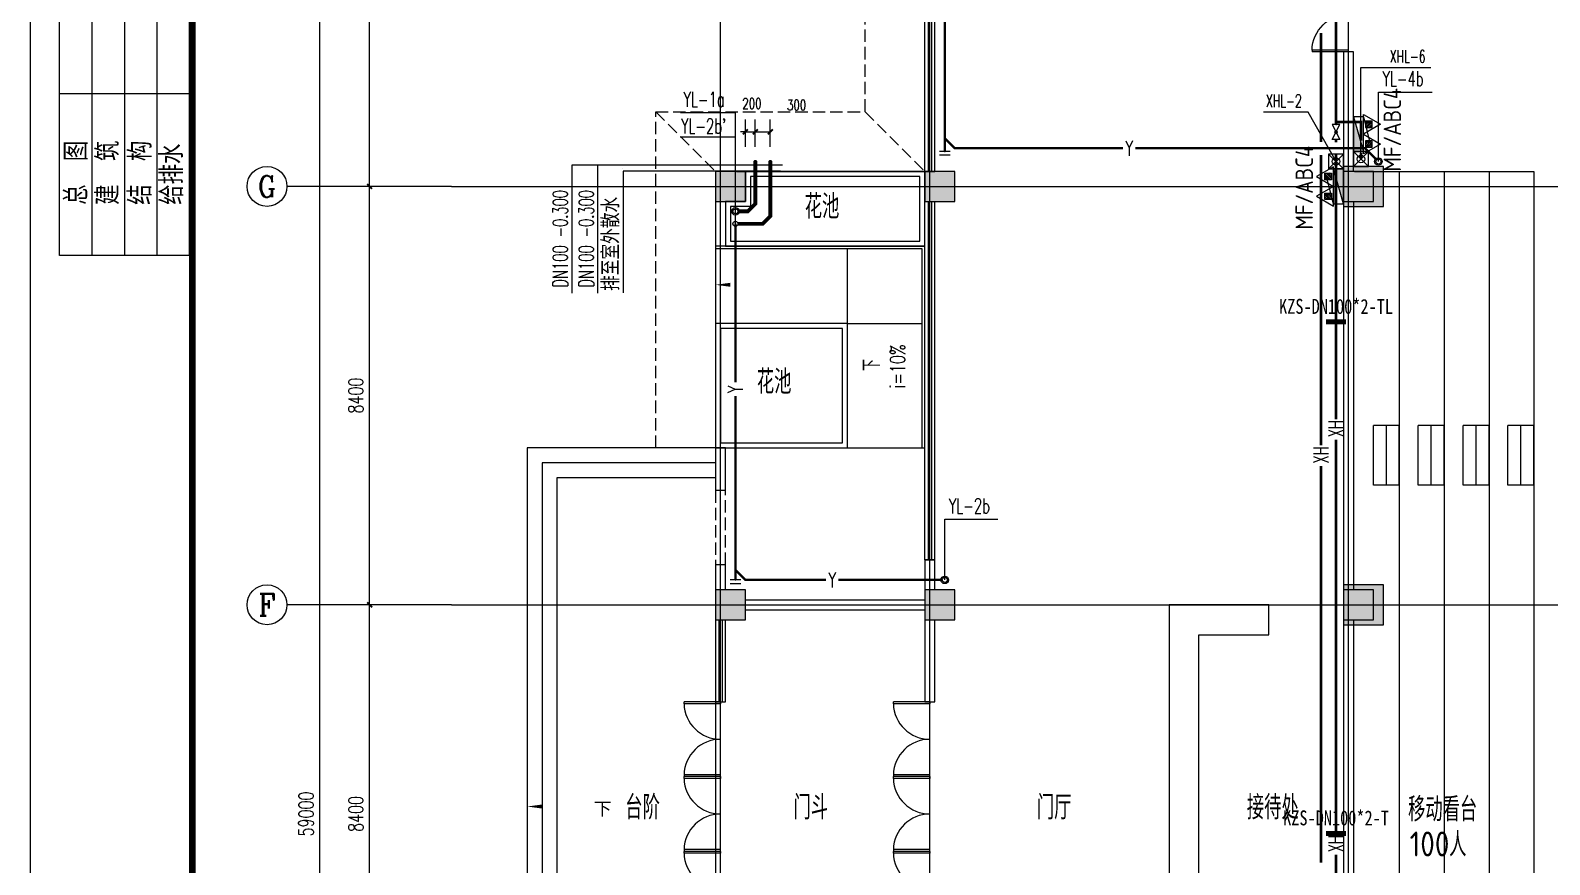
# Model space of a CAD drawing. Extents: x 817814 to 953178, y -139555 to 106956.
# Drawn here: x 843848 to 874329, y 67492 to 84243 of the extents above; entities that cross this region are included whole.
import ezdxf
from ezdxf.enums import TextEntityAlignment as Align

# ---------------------------------------------------------------- set-up
doc = ezdxf.new("R2010")
doc.units = 0
doc.header["$LTSCALE"] = 1000
doc.header["$MEASUREMENT"] = 0
doc.linetypes.add('__DASH', pattern=[0.35, 0.25, -0.1])
doc.linetypes.add('DASH', pattern=[0.35, 0.25, -0.1])
for name, color, linetype, lineweight in [('15101', 5, 'Continuous', 18), ('E3-家具', 8, 'Continuous', 5), ('P-RAIN-PIPE', 4, 'Continuous', 50)]:
    doc.layers.add(name, color=color, linetype=linetype, lineweight=lineweight)
for name, color, linetype in [('A-ANNO-IDEN', 3, 'Continuous'), ('A-ANNO-TXT', 7, 'Continuous'), ('A-DOOR-HOLE', 161, 'Continuous'), ('A-Roof-Drng', 8, 'Continuous'), ('A-WALL-CURT', 111, 'Continuous'), ('A2-看线', 8, 'Continuous'), ('AXIS', 3, 'Continuous'), ('AXIS_TEXT', 7, 'Continuous'), ('BTTK', 7, 'Continuous'), ('COLUMN', 2, 'Continuous'), ('DIM_SYMB', 3, 'Continuous'), ('DOOR_FIRE', 4, 'Continuous'), ('DOTE', 8, 'Continuous'), ('E2-楼梯、坡道', 5, 'Continuous'), ('HJ(环境-单体)', 135, 'Continuous'), ('P-ANNO-DIMS', 4, 'Continuous'), ('P-ANNO-IDEN', 3, 'Continuous'), ('P-FIRE-EQPM', 1, 'Continuous'), ('P-FIRE-IDEN', 1, 'Continuous'), ('P-PROT-FIRH', 1, 'Continuous'), ('P-PROT-IDEN', 7, 'Continuous'), ('P-PROT-PIPE', 1, 'Continuous'), ('P-PROT-VALV', 7, 'Continuous'), ('P-PROT-VPIP', 1, 'Continuous'), ('P-RAIN-IDEN', 171, 'Continuous'), ('P-RAIN-VALV', 193, 'Continuous'), ('P-RAIN-VPIP', 7, 'Continuous'), ('PUB_DIM', 3, 'Continuous'), ('PUB_HATCH', 8, 'Continuous'), ('PUB_TEXT', 7, 'Continuous'), ('PUB_TITLE', 4, 'Continuous'), ('WALL', 2, 'Continuous'), ('WINDOW', 4, 'Continuous'), ('抗震支吊架', 2, 'Continuous'), ('散水', 151, '__DASH')]:
    doc.layers.add(name, color=color, linetype=linetype)
doc.layers.add('定位矩形', color=6, linetype='Continuous', plot=False)
doc.layers.add('建筑底图', color=6, linetype='Continuous', plot=False)
doc.styles.add('_TCH_AXIS', font='COMPLEX', dxfattribs={"bigfont": 'GBCBIG'})
doc.styles.add('_TCH_DIM', font='SIMPLEX', dxfattribs={"bigfont": 'GBCBIG'})
doc.styles.add('_TCH_DIM_T3', font='SIMPLEX', dxfattribs={"width": 0.705882, "bigfont": 'GBCBIG'})
doc.styles.add('_TWT_PIPEDN', font='simplex.shx', dxfattribs={"width": 0.8, "height": 3.5, "bigfont": 'gbcbig.shx'})
doc.styles.add('_TWT_PIPETEXT', font='SIMPLEX', dxfattribs={"width": 0.8, "height": 2.5, "bigfont": 'HZTXT'})
doc.styles.add('_TWT_SERIAL', font='COMPLEX', dxfattribs={"width": 0.8, "height": 3, "bigfont": 'HZTXT'})
doc.styles.add('COMPLEX', font='COMPLEX')
doc.styles.add('HZ(TK)', font='geniso.shx', dxfattribs={"width": 0.9, "bigfont": 'hztxt.shx'})
doc.styles.add('kzcad', font='', dxfattribs={"width": 0.8})
doc.styles.get("Standard").update_dxf_attribs({"font": 'GBENOR', "bigfont": 'GBCBIG'})
doc.styles.add('黑体', font='')
doc.styles.get('kzcad').set_extended_font_data('SimSun')
doc.styles.get('黑体').set_extended_font_data('SimHei')
doc.dimstyles.new('_TCH_ARCH&&100', dxfattribs={"dimtxt": 297.5, "dimasz": 100, "dimexe": 250, "dimexo": 300, "dimgap": 126.25, "dimtad": 1, "dimdec": 0, "dimzin": 0, "dimdsep": 46, "dimtxsty": '_TCH_DIM_T3', "dimblk": 'ARCHTICK', "dimcen": 0.09, "dimclrt": 7, "dimazin": 2, "dimtfac": 1, "dimtdec": 0, "dimtix": 1, "dimtmove": 2, "dimatfit": 3, "dimfxl": 100, "dimtolj": 1, "dimtzin": 0, "dimarcsym": 0})
doc.dimstyles.new('_TWT_ARCH&&100', dxfattribs={"dimtxt": 212.5, "dimasz": 100, "dimexe": 250, "dimexo": 300, "dimgap": 118.75, "dimtad": 1, "dimdec": 0, "dimzin": 0, "dimdsep": 46, "dimtxsty": '_TCH_DIM_T3', "dimblk": 'ARCHTICK', "dimcen": 0.09, "dimclrt": 7, "dimazin": 2, "dimtfac": 1, "dimtdec": 0, "dimtix": 1, "dimtmove": 2, "dimatfit": 3, "dimfxl": 1, "dimtolj": 1, "dimtzin": 0, "dimarcsym": 0})

# ---------------------------------------------------------------- blocks, each defined once
blk = doc.blocks.new('vhtemplate_2019年新竖式图框_A1')
at = {"layer": 'PUB_TITLE'}
for p, q in [((4.5, 384.5), (4.5, 584.5)), ((9.5, 584.5), (9.5, 384.5)), ((14.5, 584.5), (14.5, 384.5)), ((19.5, 584.5), (19.5, 384.5)), ((24.5, 584.5), (24.5, 384.5)), ((24.5, 409.5), (4.5, 409.5)), ((24.5, 384.5), (4.5, 384.5))]:
    blk.add_line(p, q, dxfattribs=at)
at = {"layer": 'PUB_TITLE', "color": 7}
blk.add_lwpolyline([(0, 594), (841, 594), (841, 0), (0, 0)], close=True, dxfattribs=at)
at = {"layer": 'PUB_TITLE', "const_width": 1}
blk.add_lwpolyline([(25, 10), (831, 10), (831, 584), (25, 584)], close=True, dxfattribs=at)
at = {"layer": 'BTTK', "color": 4, "style": 'HZ(TK)', "width": 0.9}
for tag, p in [('合作单位_001', (795.83, 509.44)), ('建设单位_001', (795.85, 207.44)), ('工程名称_001', (795.62, 174.44)), ('子项名称_001', (805.71, 157.94)), ('图纸名称_001', (795.45, 138.94))]:
    blk.add_attdef(tag, p, '', height=3.5, dxfattribs=at)
for tag, p in [('注册证书号', (808.5, 279)), ('注册印章号', (808.5, 271)), ('设计号', (806, 193)), ('图别', (789.75, 34)), ('图号', (822.25, 34)), ('版本号', (789.75, 26)), ('日期', (822.25, 26))]:
    blk.add_attdef(tag, text='', height=3.5, dxfattribs=at).set_placement(p, align=Align.MIDDLE)
at = {"layer": 'PUB_TITLE', "style": 'HZ(TK)', "width": 0.9}
for s, p in [('总  图', (8.82, 392.34)), ('建  筑', (13.7, 392.34)), ('结  构', (18.7, 392.34)), ('给排水', (23.57, 392.34))]:
    blk.add_text(s, height=3.5, rotation=90, dxfattribs=at).set_placement(p)
blk = doc.blocks.new('zhuzi')
at = {"layer": '15101'}
h = blk.add_hatch(color=256, dxfattribs=at)
h.dxf.hatch_style = 1
h.paths.add_polyline_path([(50957, 5262), (51657, 5262), (51657, 5962), (50957, 5962)])
h.paths.add_polyline_path([(42757, 5162), (43557, 5162), (43557, 5962), (42757, 5962)])
h.paths.add_polyline_path([(34407, 5262), (35107, 5262), (35107, 5962), (34407, 5962)])
h.paths.add_polyline_path([(26007, 5262), (26707, 5262), (26707, 5962), (26007, 5962)])
h.paths.add_polyline_path([(17857, 5162), (18657, 5162), (18657, 5962), (17857, 5962)])
h.paths.add_polyline_path([(59457, 2362), (60057, 2362), (60057, 2962), (59457, 2962)])
h.paths.add_polyline_path([(51057, 2362), (51657, 2362), (51657, 2962), (51057, 2962)])
h.paths.add_polyline_path([(17857, 2362), (18457, 2362), (18457, 2962), (17857, 2962)])
h.paths.add_polyline_path([(9457, 2362), (10057, 2362), (10057, 2962), (9457, 2962)])
h.paths.add_polyline_path([(59457, -2838), (60057, -2838), (60057, -2238), (59457, -2238)])
h.paths.add_polyline_path([(50957, -2888), (51657, -2888), (51657, -2188), (50957, -2188)])
h.paths.add_polyline_path([(42757, -2938), (43557, -2938), (43557, -2138), (42757, -2138)])
h.paths.add_polyline_path([(17857, -2938), (18657, -2938), (18657, -2138), (17857, -2138)])
h.paths.add_polyline_path([(9457, -2838), (10057, -2838), (10057, -2238), (9457, -2238)])
h.paths.add_polyline_path([(59457, -11238), (60057, -11238), (60057, -10638), (59457, -10638)])
h.paths.add_polyline_path([(50957, -11288), (51657, -11288), (51657, -10588), (50957, -10588)])
h.paths.add_polyline_path([(42757, -11338), (43557, -11338), (43557, -10538), (42757, -10538)])
h.paths.add_polyline_path([(17857, -11338), (18657, -11338), (18657, -10538), (17857, -10538)])
h.paths.add_polyline_path([(9457, -11238), (10057, -11238), (10057, -10638), (9457, -10638)])
h.paths.add_polyline_path([(5257, -11238), (5857, -11238), (5857, -10638), (5257, -10638)])
h.paths.add_polyline_path([(59457, -19638), (60057, -19638), (60057, -19038), (59457, -19038)])
h.paths.add_polyline_path([(50957, -19688), (51657, -19688), (51657, -18988), (50957, -18988)])
h.paths.add_polyline_path([(42757, -19738), (43557, -19738), (43557, -18938), (42757, -18938)])
h.paths.add_polyline_path([(17857, -19738), (18657, -19738), (18657, -18938), (17857, -18938)])
h.paths.add_polyline_path([(9457, -19638), (10057, -19638), (10057, -19038), (9457, -19038)])
h.paths.add_polyline_path([(5257, -19638), (5857, -19638), (5857, -19038), (5257, -19038)])
h.paths.add_polyline_path([(59457, -28038), (60057, -28038), (60057, -27438), (59457, -27438)])
h.paths.add_polyline_path([(50957, -28088), (51657, -28088), (51657, -27388), (50957, -27388)])
h.paths.add_polyline_path([(42757, -28138), (43557, -28138), (43557, -27338), (42757, -27338)])
h.paths.add_polyline_path([(17857, -28138), (18657, -28138), (18657, -27338), (17857, -27338)])
h.paths.add_polyline_path([(9457, -28038), (10057, -28038), (10057, -27438), (9457, -27438)])
h.paths.add_polyline_path([(5257, -28038), (5857, -28038), (5857, -27438), (5257, -27438)])
h.paths.add_polyline_path([(59457, -36438), (60057, -36438), (60057, -35838), (59457, -35838)])
h.paths.add_polyline_path([(50957, -36488), (51657, -36488), (51657, -35788), (50957, -35788)])
h.paths.add_polyline_path([(42757, -36538), (43557, -36538), (43557, -35738), (42757, -35738)])
h.paths.add_polyline_path([(17857, -36538), (18657, -36538), (18657, -35738), (17857, -35738)])
h.paths.add_polyline_path([(9457, -36438), (10057, -36438), (10057, -35838), (9457, -35838)])
h.paths.add_polyline_path([(5257, -36438), (5857, -36438), (5857, -35838), (5257, -35838)])
h.paths.add_polyline_path([(59457, -44838), (60057, -44838), (60057, -44238), (59457, -44238)])
h.paths.add_polyline_path([(50957, -44888), (51657, -44888), (51657, -44188), (50957, -44188)])
h.paths.add_polyline_path([(42757, -44938), (43557, -44938), (43557, -44138), (42757, -44138)])
h.paths.add_polyline_path([(17857, -44938), (18657, -44938), (18657, -44138), (17857, -44138)])
h.paths.add_polyline_path([(9457, -44838), (10057, -44838), (10057, -44238), (9457, -44238)])
h.paths.add_polyline_path([(59457, -50038), (60057, -50038), (60057, -49438), (59457, -49438)])
h.paths.add_polyline_path([(51057, -50038), (51657, -50038), (51657, -49438), (51057, -49438)])
h.paths.add_polyline_path([(17857, -50038), (18457, -50038), (18457, -49438), (17857, -49438)])
h.paths.add_polyline_path([(9457, -50038), (10057, -50038), (10057, -49438), (9457, -49438)])
h.paths.add_polyline_path([(50957, -53038), (51657, -53038), (51657, -52338), (50957, -52338)])
h.paths.add_polyline_path([(42757, -53038), (43557, -53038), (43557, -52238), (42757, -52238)])
h.paths.add_polyline_path([(34407, -53038), (35107, -53038), (35107, -52338), (34407, -52338)])
h.paths.add_polyline_path([(26007, -53038), (26707, -53038), (26707, -52338), (26007, -52338)])
h.paths.add_polyline_path([(17857, -53038), (18657, -53038), (18657, -52238), (17857, -52238)])
at = {"layer": '15101', "linetype": 'Continuous'}
for points in [[(5257, -11238), (5857, -11238), (5857, -10638), (5257, -10638)], [(9457, -11238), (10057, -11238), (10057, -10638), (9457, -10638)], [(9457, -11238), (10057, -11238), (10057, -10638), (9457, -10638)], [(17857, -11338), (18657, -11338), (18657, -10538), (17857, -10538)], [(5257, -19638), (5857, -19638), (5857, -19038), (5257, -19038)], [(9457, -19638), (10057, -19638), (10057, -19038), (9457, -19038)], [(9457, -19638), (10057, -19638), (10057, -19038), (9457, -19038)], [(17857, -19738), (18657, -19738), (18657, -18938), (17857, -18938)]]:
    blk.add_lwpolyline(points, close=True, dxfattribs=at)
blk = doc.blocks.new('_ArchTick')
at = {"color": 0, "linetype": 'ByBlock', "const_width": 0.4}
blk.add_lwpolyline([(-0.5, -0.5), (0.5, 0.5)], dxfattribs=at)
blk = doc.blocks.new('*D239')
at = {"layer": 'Defpoints', "color": 0, "transparency": 16777216}
for p in [(509982, 113938), (512626, 113938), (512626, 54938)]:
    blk.add_point(p, dxfattribs=at)
at = {"layer": 'PUB_DIM', "color": 0, "lineweight": -2, "transparency": 16777216}
for p, q in [((512326, 113938), (509732, 113938)), ((509982, 54938), (509982, 113938)), ((512326, 54938), (509732, 54938))]:
    blk.add_line(p, q, dxfattribs=at)
at = {"layer": 'PUB_DIM', "color": 0, "lineweight": -2, "transparency": 16777216, "xscale": 100, "yscale": 100, "zscale": 100}
for p, rotation in [((509982, 113938), 90), ((509982, 54938), 270)]:
    blk.add_blockref('_ArchTick', p, dxfattribs=dict(at, rotation=rotation))
at = {"layer": 'PUB_DIM', "color": 7, "transparency": 16777216, "insert": (509707, 84438), "char_height": 297.5, "attachment_point": 5, "rotation": 90, "style": '_TCH_DIM_T3'}
blk.add_mtext('\\A1;59000', dxfattribs=at)
blk = doc.blocks.new('*D267')
at = {"layer": 'Defpoints', "color": 0, "transparency": 16777216}
for p in [(510982, 88638), (512626, 88638), (512626, 80238)]:
    blk.add_point(p, dxfattribs=at)
at = {"layer": 'PUB_DIM', "color": 0, "lineweight": -2, "transparency": 16777216}
for p, q in [((512326, 88638), (510732, 88638)), ((510982, 80238), (510982, 88638)), ((512326, 80238), (510732, 80238))]:
    blk.add_line(p, q, dxfattribs=at)
at = {"layer": 'PUB_DIM', "color": 0, "lineweight": -2, "transparency": 16777216, "xscale": 100, "yscale": 100, "zscale": 100}
for p, rotation in [((510982, 88638), 90), ((510982, 80238), 270)]:
    blk.add_blockref('_ArchTick', p, dxfattribs=dict(at, rotation=rotation))
at = {"layer": 'PUB_DIM', "color": 7, "transparency": 16777216, "insert": (510707, 84438), "char_height": 297.5, "attachment_point": 5, "rotation": 90, "style": '_TCH_DIM_T3'}
blk.add_mtext('\\A1;8400', dxfattribs=at)
blk = doc.blocks.new('*D268')
at = {"layer": 'Defpoints', "color": 0, "transparency": 16777216}
for p in [(510982, 97038), (512626, 97038), (512626, 88638)]:
    blk.add_point(p, dxfattribs=at)
at = {"layer": 'PUB_DIM', "color": 0, "lineweight": -2, "transparency": 16777216}
for p, q in [((512326, 97038), (510732, 97038)), ((510982, 88638), (510982, 97038)), ((512326, 88638), (510732, 88638))]:
    blk.add_line(p, q, dxfattribs=at)
at = {"layer": 'PUB_DIM', "color": 0, "lineweight": -2, "transparency": 16777216, "xscale": 100, "yscale": 100, "zscale": 100}
for p, rotation in [((510982, 97038), 90), ((510982, 88638), 270)]:
    blk.add_blockref('_ArchTick', p, dxfattribs=dict(at, rotation=rotation))
at = {"layer": 'PUB_DIM', "color": 7, "transparency": 16777216, "insert": (510707, 92838), "char_height": 297.5, "attachment_point": 5, "rotation": 90, "style": '_TCH_DIM_T3'}
blk.add_mtext('\\A1;8400', dxfattribs=at)
blk = doc.blocks.new('*D269')
at = {"layer": 'Defpoints', "color": 0, "transparency": 16777216}
for p in [(510982, 105438), (512626, 105438), (512626, 97038)]:
    blk.add_point(p, dxfattribs=at)
at = {"layer": 'PUB_DIM', "color": 0, "lineweight": -2, "transparency": 16777216}
for p, q in [((512326, 105438), (510732, 105438)), ((510982, 97038), (510982, 105438)), ((512326, 97038), (510732, 97038))]:
    blk.add_line(p, q, dxfattribs=at)
at = {"layer": 'PUB_DIM', "color": 0, "lineweight": -2, "transparency": 16777216, "xscale": 100, "yscale": 100, "zscale": 100}
for p, rotation in [((510982, 105438), 90), ((510982, 97038), 270)]:
    blk.add_blockref('_ArchTick', p, dxfattribs=dict(at, rotation=rotation))
at = {"layer": 'PUB_DIM', "color": 7, "transparency": 16777216, "insert": (510707, 101238), "char_height": 297.5, "attachment_point": 5, "rotation": 90, "style": '_TCH_DIM_T3'}
blk.add_mtext('\\A1;8400', dxfattribs=at)
blk = doc.blocks.new('$TCHSYS$WIN2D')
for p, q in [((-0.5, 0.5), (0.5, 0.5)), ((-0.5, 0.5), (-0.5, -0.5)), ((0.5, 0.5), (0.5, -0.5)), ((0.5, 0.1667), (-0.5, 0.1667)), ((0.5, -0.1667), (-0.5, -0.1667)), ((-0.5, -0.5), (0.5, -0.5))]:
    blk.add_line(p, q)
blk = doc.blocks.new('_FZH')
blk.add_lwpolyline([(-0.5, -0.5), (0.5, -0.5), (0.5, 0.5), (-0.5, 0.5)], close=True)
at = {"layer": 'PUB_HATCH'}
blk.add_solid([(-0.5, -0.5), (0.5, -0.5), (-0.5, 0.5), (0.5, 0.5)], dxfattribs=at)
blk = doc.blocks.new('$DorLib2D$00000002')
for p, q in [((-0.5, 0), (-0.5, 0.4875)), ((-0.475, 0.4875), (-0.5, 0.4875)), ((-0.475, 0), (-0.475, 0.4875)), ((0.475, 0), (0.475, 0.4875)), ((0.475, 0.4875), (0.5, 0.4875)), ((0.5, 0), (0.5, 0.4875)), ((-0.5, 0), (-0.475, 0)), ((0.5, 0), (0.475, 0))]:
    blk.add_line(p, q)
at = {"lineweight": 13}
for centre, start, end in [((-0.4875, 0), 0, 88.53072), ((0.4875, 0), 91.46928, 180)]:
    blk.add_arc(centre, 0.4875, start, end, dxfattribs=at)
blk = doc.blocks.new('_AXISO')
blk.add_circle((0, 0), 0.5)
at = {"layer": 'AXIS_TEXT', "style": 'COMPLEX', "width": 1.041667}
blk.add_attdef('A', text='', height=0.56, dxfattribs=at).set_placement((-0.25, -0.28), (0.25, -0.28), align=Align.FIT)
blk = doc.blocks.new('$TWTSYS$00000508')
for p, q in [((-0.5, 0.5), (0.324, 1.224)), ((-0.5, 0.5), (-0.5, -0.5)), ((-0.5, -0.5), (0.5, 0.5)), ((0.5, 0.5), (-0.5, 0.5)), ((0.5, -0.5), (0.5, 0.5)), ((-0.5, -0.5), (0.5, -0.5))]:
    blk.add_line(p, q)
blk.add_solid([(0.5, -0.5), (0.5, 0.5), (-0.5, -0.5)])
blk = doc.blocks.new('$VALVE$00000476')
for p, q in [((-64, -90), (-64, 90)), ((0, -90), (0, 90))]:
    blk.add_line(p, q)
blk.add_point((0, 0))
blk = doc.blocks.new('$VALVE$00000333')
for p, q in [((125, 62.5), (-125, -62.5)), ((-125, 62.5), (125, -62.5)), ((-125, -62.5), (-125, 62.5)), ((125, -62.5), (125, 62.5))]:
    blk.add_line(p, q)
at = {"const_width": 31.25}
blk.add_lwpolyline([(-15.625, 0, 1), (15.625, 0, 1)], format="xyb", close=True, dxfattribs=at)
for p in [(-125, 0), (125, 0)]:
    blk.add_point(p)
blk = doc.blocks.new('$TWTSYS$00000546')
h = blk.add_hatch()
h.set_pattern_fill('ANSI31', color=256, scale=200, style=0)
h.set_pattern_definition([(45, (-38543.802, -6670.83), (-17.67767, 17.67767), [])])
h.paths.add_polyline_path([(-65, 174), (65, 174), (65, 44), (-65, 44)])
for points in [[(0, 344), (-198, 0), (198, 0)], [(-65, 174), (65, 174), (65, 44), (-65, 44)]]:
    blk.add_lwpolyline(points, close=True)
blk = doc.blocks.new('*D515')
at = {"layer": 'Defpoints', "color": 0, "transparency": 16777216}
for p in [(858393, 82206), (858193, 81602), (858393, 81602)]:
    blk.add_point(p, dxfattribs=at)
at = {"layer": 'P-ANNO-DIMS', "color": 0, "lineweight": -2, "transparency": 16777216}
for p, q in [((858193, 81902), (858193, 82456)), ((858393, 81902), (858393, 82456)), ((858193, 82206), (858093, 82206)), ((858193, 82206), (858393, 82206)), ((858393, 82206), (858493, 82206))]:
    blk.add_line(p, q, dxfattribs=at)
at = {"layer": 'P-ANNO-DIMS', "color": 0, "lineweight": -2, "transparency": 16777216, "xscale": 100, "yscale": 100, "zscale": 100}
blk.add_blockref('_ArchTick', (858193, 82206), dxfattribs=at)
at = {"layer": 'P-ANNO-DIMS', "color": 0, "lineweight": -2, "transparency": 16777216, "xscale": 100, "yscale": 100, "zscale": 100, "rotation": 180}
blk.add_blockref('_ArchTick', (858393, 82206), dxfattribs=at)
at = {"layer": 'P-ANNO-DIMS', "color": 7, "transparency": 16777216, "insert": (858325, 82775), "char_height": 212.5, "attachment_point": 5, "style": '_TCH_DIM_T3'}
blk.add_mtext('\\A1;200', dxfattribs=at)
blk = doc.blocks.new('*D516')
at = {"layer": 'Defpoints', "color": 0, "transparency": 16777216}
for p in [(858693, 82206), (858393, 81602), (858693, 81602)]:
    blk.add_point(p, dxfattribs=at)
at = {"layer": 'P-ANNO-DIMS', "color": 0, "lineweight": -2, "transparency": 16777216}
for p, q in [((858393, 81902), (858393, 82456)), ((858693, 81902), (858693, 82456)), ((858393, 82206), (858693, 82206))]:
    blk.add_line(p, q, dxfattribs=at)
at = {"layer": 'P-ANNO-DIMS', "color": 0, "lineweight": -2, "transparency": 16777216, "xscale": 100, "yscale": 100, "zscale": 100, "rotation": 180}
blk.add_blockref('_ArchTick', (858393, 82206), dxfattribs=at)
at = {"layer": 'P-ANNO-DIMS', "color": 0, "lineweight": -2, "transparency": 16777216, "xscale": 100, "yscale": 100, "zscale": 100}
blk.add_blockref('_ArchTick', (858693, 82206), dxfattribs=at)
at = {"layer": 'P-ANNO-DIMS', "color": 7, "transparency": 16777216, "insert": (859221, 82744), "char_height": 212.5, "attachment_point": 5, "style": '_TCH_DIM_T3'}
blk.add_mtext('\\A1;300', dxfattribs=at)
blk = doc.blocks.new('xdzcdxcvf')
at = {"layer": 'A-ANNO-IDEN'}
blk.add_lwpolyline([(515373.7, 84587.7, 0, 0, 0), (514141.4, 84587.7, 0, 80, 0), (514441.4, 84587.7, 0, 0, 0)], format="xyseb", dxfattribs=at)
at = {"layer": 'A-DOOR-HOLE', "linetype": 'DASH'}
for p, q in [((517921.4, 90937.7), (517921.4, 89437.7)), ((518121.4, 89437.7), (518121.4, 90937.7))]:
    blk.add_line(p, q, dxfattribs=at)
at = {"layer": 'A-Roof-Drng'}
for centre in [(531221.4, 97537.7), (518321.4, 96537.7), (522521.4, 89137.7)]:
    blk.add_circle(centre, 75, dxfattribs=at)
at = {"layer": 'A-WALL-CURT'}
for p, q in [((517921.4, 88337.7), (517921.4, 86687.7)), ((517988.1, 88337.7), (517988.1, 86687.7)), ((518054.8, 88337.7), (518054.8, 86687.7)), ((518121.4, 86687.7), (518121.4, 88337.7)), ((517921.4, 86687.7), (518121.4, 86687.7))]:
    blk.add_line(p, q, dxfattribs=at)
at = {"layer": 'A2-看线'}
for p, q in [((518341.4, 97337.7), (522121.4, 97337.7)), ((531641.4, 97337.7), (531641.4, 71537.7)), ((532541.4, 97337.7), (532541.4, 71537.7)), ((533441.4, 97337.7), (533441.4, 71537.7)), ((534341.4, 97337.7), (534341.4, 71537.7)), ((518341.4, 95837.7), (521941.4, 95837.7)), ((520571.4, 91787.7), (522121.4, 91787.7))]:
    blk.add_line(p, q, dxfattribs=at)
blk.add_lwpolyline([(530741.4, 97337.7), (534341.4, 97337.7), (534341.4, 71537.7), (530921.4, 71537.7)], dxfattribs=at)
at = {"layer": 'AXIS'}
for p, q in [((512626.4, 97037.7), (509323.8, 97037.7)), ((512626.4, 88637.7), (509323.8, 88637.7))]:
    blk.add_line(p, q, dxfattribs=at)
at = {"layer": 'DIM_SYMB'}
for points in [[(521321.4, 91787.7, 0, 0, 0), (521321.4, 95062.7, 0, 0, 0), (517921.4, 95062.7, 0, 80, 0), (518221.4, 95062.7, 0, 0, 0)], [(534491.4, 91637.7, 0, 0, 0), (532734.7, 91637.7, 240, 0, 0), (531834.7, 91637.7, 0, 0, 0)]]:
    blk.add_lwpolyline(points, format="xyseb", dxfattribs=at)
at = {"layer": 'DOTE'}
for p, q in [((518021.4, 52467.1), (518021.4, 117010.8)), ((522221.4, 52467.1), (522221.4, 117010.8)), ((530621.4, 52467.1), (530621.4, 117010.8)), ((512626.4, 97037.7), (579032.5, 97037.7)), ((512626.4, 88637.7), (579032.5, 88637.7))]:
    blk.add_line(p, q, dxfattribs=at)
at = {"layer": 'E2-楼梯、坡道'}
for p, q in [((531121.4, 91037.7), (531121.4, 92237.7)), ((531641.4, 92237.7), (531121.4, 92237.7)), ((531381.4, 91037.7), (531381.4, 92237.7)), ((531641.4, 91037.7), (531641.4, 92237.7)), ((532021.4, 91037.7), (532021.4, 92237.7)), ((532541.4, 92237.7), (532021.4, 92237.7)), ((532281.4, 91037.7), (532281.4, 92237.7)), ((532541.4, 91037.7), (532541.4, 92237.7)), ((532921.4, 91037.7), (532921.4, 92237.7)), ((533441.4, 92237.7), (532921.4, 92237.7)), ((533181.4, 91037.7), (533181.4, 92237.7)), ((533441.4, 91037.7), (533441.4, 92237.7)), ((533821.4, 91037.7), (533821.4, 92237.7)), ((534341.4, 92237.7), (533821.4, 92237.7)), ((534081.4, 91037.7), (534081.4, 92237.7)), ((534341.4, 91037.7), (534341.4, 92237.7)), ((531641.4, 91037.7), (531121.4, 91037.7)), ((532541.4, 91037.7), (532021.4, 91037.7)), ((533441.4, 91037.7), (532921.4, 91037.7)), ((534341.4, 91037.7), (533821.4, 91037.7))]:
    blk.add_line(p, q, dxfattribs=at)
for points in [[(522121.4, 91787.7), (522121.4, 95837.7), (517921.4, 95837.7), (517921.4, 94287.7)], [(522071.4, 91787.7), (522071.4, 95787.7), (517921.4, 95787.7)], [(520571.4, 94287.7), (520571.4, 95787.7)], [(520571.4, 91787.7), (520571.4, 94287.7), (517921.4, 94287.7), (517921.4, 91337.7)], [(520571.4, 94287.7), (522071.4, 94287.7)], [(517921.4, 91787.7), (514141.4, 91787.7), (514141.4, 77087.7), (517921.4, 77087.7)], [(517921.4, 91487.7), (514441.4, 91487.7), (514441.4, 77387.7), (517921.4, 77387.7)], [(517921.4, 91187.7), (514741.4, 91187.7), (514741.4, 77687.7), (517921.4, 77687.7)]]:
    blk.add_lwpolyline(points, dxfattribs=at)
at = {"layer": 'E3-家具'}
blk.add_lwpolyline([(529021.4, 88637.7), (527021.4, 88637.7), (527021.4, 80237.7), (529021.4, 80237.7), (529021.4, 80837.7), (527621.4, 80837.7), (527621.4, 88037.7), (529021.4, 88037.7), (529021.4, 88637.7)], dxfattribs=at)
at = {"layer": 'HJ(环境-单体)'}
blk.add_lwpolyline([(518121.4, 95837.7), (522121.4, 95837.7), (522121.4, 97337.6), (518521.4, 97337.6), (518521.4, 96737.7), (518121.4, 96737.7), (518121.4, 95837.7)], dxfattribs=at)
blk.add_lwpolyline([(518221.4, 95937.7), (522021.4, 95937.7), (522021.4, 97237.6), (518621.4, 97237.6), (518621.4, 96637.7), (518221.4, 96637.7)], close=True, dxfattribs=at)
at = {"layer": 'HJ(环境-单体)', "linetype": 'Continuous'}
for points in [[(520571.4, 94287.7), (517921.4, 94287.7), (517921.4, 91787.7), (520571.4, 91787.7)], [(520471.4, 94187.7), (518021.4, 94187.7), (518021.4, 91887.7), (520471.4, 91887.7)]]:
    blk.add_lwpolyline(points, close=True, dxfattribs=at)
at = {"layer": 'WALL'}
for p, q in [((530721.4, 99737.7), (530521.4, 99737.7)), ((530521.4, 99737.7), (530521.4, 97337.7)), ((530721.4, 97337.7), (530721.4, 99737.7)), ((517921.4, 96737.7), (517921.4, 95837.7)), ((518121.4, 96737.7), (518121.4, 95837.7)), ((530521.4, 96737.7), (530521.4, 88937.7)), ((530721.4, 96737.7), (530721.4, 88937.7)), ((518121.4, 95837.7), (517921.4, 95837.7)), ((517921.4, 91787.7), (517921.4, 90937.7)), ((518121.4, 91787.7), (517921.4, 91787.7)), ((518121.4, 90937.7), (518121.4, 91787.7)), ((517921.4, 90937.7), (518121.4, 90937.7)), ((518121.4, 89437.7), (517921.4, 89437.7)), ((517921.4, 89437.7), (517921.4, 88937.7)), ((518121.4, 88937.7), (518121.4, 89437.7)), ((522321.4, 89537.7), (522121.4, 89537.7)), ((522121.4, 89537.7), (522121.4, 88937.7)), ((522321.4, 88937.7), (522321.4, 89537.7)), ((518521.4, 88737.7), (522121.4, 88737.7)), ((518521.4, 88537.7), (522121.4, 88537.7)), ((522121.4, 88337.7), (522121.4, 86687.7)), ((522321.4, 86687.7), (522321.4, 88337.7)), ((530521.4, 88337.7), (530521.4, 80537.7)), ((530721.4, 88337.7), (530721.4, 80537.7)), ((522121.4, 86687.7), (522321.4, 86687.7))]:
    blk.add_line(p, q, dxfattribs=at)
at = {"layer": 'WINDOW'}
for p, q in [((517921.4, 86687.7), (517921.4, 85187.7)), ((517921.4, 85187.7), (517921.4, 83687.7)), ((517921.4, 83687.7), (517921.4, 82187.7))]:
    blk.add_line(p, q, dxfattribs=at)
at = {"layer": '散水'}
for p, q in [((516721.4, 98537.7), (517921.4, 97337.7)), ((520921.4, 98537.6), (522121.4, 97337.7))]:
    blk.add_line(p, q, dxfattribs=at)
blk.add_lwpolyline([(516721.4, 91787.7), (516721.4, 98537.7), (520921.4, 98537.6), (520921.4, 112137.6), (529321.4, 112137.6), (529321.4, 115137.6), (565521.4, 115137.6), (565521.4, 112137.6), (573921.4, 112137.6), (573921.5, 110937.6)], dxfattribs=at)
blk.add_blockref('zhuzi', (512664.2, 107975.3))
at = {"layer": 'AXIS'}
ref = blk.add_blockref('_AXISO', (508923.8, 97037.7), dxfattribs=dict(at, xscale=800, yscale=800, zscale=800))
ref.add_attrib('A', 'G', dxfattribs={"layer": 'AXIS_TEXT', "height": 425.2, "style": '_TCH_AXIS'}).set_placement((508741.6, 96825.1), (509106.1, 96825.1), align=Align.FIT)
ref = blk.add_blockref('_AXISO', (508923.8, 88637.7), dxfattribs=dict(at, xscale=800, yscale=800, zscale=800))
ref.add_attrib('A', 'F', dxfattribs={"layer": 'AXIS_TEXT', "height": 445.4, "style": '_TCH_AXIS'}).set_placement((508754.1, 88414.9), (509093.5, 88414.9), align=Align.FIT)
at = {"layer": 'COLUMN', "xscale": 600, "yscale": 600, "zscale": 600}
for p in [(518221.4, 97037.7), (522421.4, 97037.7), (530821.4, 97037.7), (518221.4, 88637.7), (522421.4, 88637.7), (530821.4, 88637.7)]:
    blk.add_blockref('_FZH', p, dxfattribs=at)
at = {"layer": 'DOOR_FIRE', "xscale": -1500, "yscale": 1500, "zscale": 200, "rotation": 90}
blk.add_blockref('$DorLib2D$00000002', (530621.4, 100487.7), dxfattribs=at)
at = {"layer": 'WINDOW', "rotation": 90}
for name, p, xscale, yscale, zscale in [('$TCHSYS$WIN2D', (522221.4, 100937.7), 7200, 200, -7200), ('$TCHSYS$WIN2D', (522221.4, 93137.7), 7200, 200, -7200), ('$DorLib2D$00000002', (518021.4, 85937.7), 1500, 1500, -1500), ('$DorLib2D$00000002', (522221.4, 85937.7), 1500, 1500, -1500), ('$DorLib2D$00000002', (518021.4, 84437.7), 1500, 1500, -1500), ('$DorLib2D$00000002', (522221.4, 84437.7), 1500, 1500, -1500), ('$DorLib2D$00000002', (518021.4, 82937.7), 1500, 1500, -1500), ('$DorLib2D$00000002', (522221.4, 82937.7), 1500, 1500, -1500)]:
    blk.add_blockref(name, p, dxfattribs=dict(at, xscale=xscale, yscale=yscale, zscale=zscale))
at = {"layer": 'A-ANNO-TXT', "style": '黑体'}
blk.add_text('下', height=262.9, dxfattribs=at).set_placement((515478.7, 84412.7))
at = {"layer": 'PUB_TEXT'}
for s, height, p in [('花池', 482.27, (519711.3, 96391.5)), ('花池', 482.27, (518751.3, 92872.8)), ('台阶', 482.27, (516110.7, 84328.9)), ('门斗', 482.27, (519486.2, 84328.9)), ('门厅', 482.27, (524369.3, 84328.9)), ('接待处', 482.27, (528581.6, 84328.9)), ('移动看台', 482.27, (531816, 84288.6)), ('100', 500, (531848.8, 83585.2)), ('人', 482.3, (532640.4, 83585.2))]:
    blk.add_text(s, height=height, dxfattribs=at).set_placement(p)
at = {"layer": 'PUB_TEXT', "style": '_TCH_DIM', "width": 0.705882}
blk.add_text('i=10%', height=297.5, rotation=90.00002, dxfattribs=at).set_placement((521723.9, 92985.2))
at = {"layer": 'PUB_TEXT', "style": '_TCH_DIM'}
blk.add_text('下', height=337.6, rotation=90.00002, dxfattribs=at).set_placement((521220.1, 93330.2))
at = {"layer": 'PUB_DIM'}
for p1, p2, distance, picture, middle in [((512626.4, 54937.7), (512626.4, 113937.7), 2644.7, '*D239', (509706.7, 84437.7)), ((512626.4, 97037.7), (512626.4, 105437.7), 1644.7, '*D269', (510706.7, 101237.7)), ((512626.4, 88637.7), (512626.4, 97037.7), 1644.7, '*D268', (510706.7, 92837.7)), ((512626.4, 80237.7), (512626.4, 88637.7), 1644.7, '*D267', (510706.7, 84437.7))]:
    dim = blk.add_aligned_dim(p1=p1, p2=p2, distance=distance, dimstyle='_TCH_ARCH&&100', dxfattribs=at)
    dim.commit()
    dim.dimension.update_dxf_attribs({"geometry": picture, "text_midpoint": middle})

msp = doc.modelspace()

# ---------------------------------------------------------------- hatches: boundary and pattern name
at = {"layer": 'P-PROT-PIPE'}
for points in [[(870543.4, 82402.9), (870543.4, 82427.9), (870568.4, 82427.9)], [(870543.4, 82402.9), (870568.4, 82402.9), (870568.4, 82427.9)]]:
    msp.add_hatch(color=256, dxfattribs=at).paths.add_polyline_path(points)
at = {"layer": 'P-RAIN-PIPE'}
for points in [[(862393.4, 81876.7), (862375.7, 81859), (862383, 81851.7)], [(862393.4, 81876.7), (862393.4, 81851.7), (862383, 81851.7)], [(870626, 81876.7), (870643.6, 81894.3), (870636.3, 81901.7)], [(870626, 81876.7), (870626, 81901.7), (870636.3, 81901.7)], [(858243.4, 80609.2), (858243.4, 80571.7), (858258.9, 80571.7)], [(858243.4, 80609.2), (858269.9, 80582.7), (858258.9, 80571.7)], [(858393.4, 80759.2), (858419.9, 80732.7), (858430.9, 80743.7)], [(858393.4, 80759.2), (858430.9, 80759.2), (858430.9, 80743.7)], [(858693.4, 80509.2), (858719.9, 80482.7), (858730.9, 80493.7)], [(858693.4, 80509.2), (858730.9, 80509.2), (858730.9, 80493.7)], [(858543.4, 80359.2), (858543.4, 80321.7), (858558.9, 80321.7)], [(858543.4, 80359.2), (858569.9, 80332.7), (858558.9, 80321.7)], [(858193.4, 73209.2), (858175.7, 73191.6), (858183, 73184.2)], [(858193.4, 73209.2), (858193.4, 73184.2), (858183, 73184.2)]]:
    msp.add_hatch(color=256, dxfattribs=at).paths.add_polyline_path(points)

# ---------------------------------------------------------------- linework, layer by layer
at = {"layer": 'P-PROT-IDEN', "linetype": 'ByBlock'}
for p, q in [((870543.4, 81659.2, -3000), (870543.4, 83494.6, -3000)), ((870543.4, 83494.6, -3000), (871946.9, 83494.6, -3000)), ((869482.2, 82601.5, -3000), (868585.8, 82601.5, -3000)), ((870043.4, 81609.2, -3000), (869482.2, 82601.5, -3000))]:
    msp.add_line(p, q, dxfattribs=at)
at = {"layer": 'P-PROT-PIPE', "const_width": 50}
for points in [[(870043.4, 84720.6), (870043.4, 82350.4)], [(869743.4, 84192.7), (869743.4, 82002.3)], [(870543.4, 82402.9), (870043.4, 82402.9)], [(870543.4, 82402.9), (870543.4, 82024.9)], [(870043.4, 82050.4), (870043.4, 81997)], [(869743.4, 81737.2), (869743.4, 75908.6)], [(870043.4, 81743.8), (870043.4, 76435.6)], [(870543.4, 81779.3), (870543.4, 81659.2)], [(870043.4, 76024.7), (870043.4, 68103.4)], [(869743.4, 75497.7), (869743.4, 67528.9)], [(870043.4, 67692.5), (870043.4, 63680)]]:
    msp.add_lwpolyline(points, dxfattribs=at)
at = {"layer": 'P-PROT-VPIP'}
for centre in [(870543.4, 81659.2), (870043.4, 81609.2)]:
    msp.add_circle(centre, 75, dxfattribs=at)
at = {"layer": 'P-RAIN-IDEN'}
for p, q in [((870893.4, 81609.2), (870893.4, 83003.8)), ((870893.4, 83003.8), (871969.1, 83003.8)), ((857993.4, 82586.5), (856893.4, 82586.5)), ((857993.4, 81130.5), (857993.4, 82586.5)), ((857993.4, 82096.7), (856886.3, 82096.7)), ((858935.5, 81532.8), (854709.7, 81532.8)), ((854709.7, 81532.8), (854709.7, 78969)), ((855224.7, 81532.8), (855224.7, 78969)), ((855224.7, 81465.4), (855224.7, 79407.8)), ((855731, 81465.4), (855731, 81465.4)), ((858900.1, 81414), (855739.6, 81414)), ((855739.6, 81414), (855739.6, 78969.6)), ((857993.4, 80359.2), (857993.4, 81575.4)), ((862193.4, 73209.2), (862193.4, 74425.4)), ((862193.4, 74425.4), (863260.4, 74425.4))]:
    msp.add_line(p, q, dxfattribs=at)
at = {"layer": 'P-RAIN-IDEN', "const_width": 40}
for points in [[(858413.4, 81602.2, -1), (858373.4, 81602.2, -1)], [(858713.4, 81602.2, -1), (858673.4, 81602.2, -1)], [(858713.4, 81602.2, -1), (858673.4, 81602.2, -1)]]:
    msp.add_lwpolyline(points, format="xyb", close=True, dxfattribs=at)
at = {"layer": 'P-RAIN-PIPE', "const_width": 50}
for points in [[(862193.4, 85427.6), (862193.4, 82076.7)], [(862393.4, 81876.7), (862193.4, 82076.7)], [(862193.4, 82076.7), (862193.4, 81813.3)], [(862393.4, 81876.7), (865769.3, 81876.7)], [(866015.6, 81876.7), (870626, 81876.7)], [(870858, 81644.6), (870626, 81876.7)], [(857993.4, 80359.2), (857993.4, 77172.5)], [(857993.4, 76898.8), (857993.4, 73409.2)], [(858193.4, 73209.2), (857993.4, 73409.2)], [(857993.4, 73409.2), (857993.4, 73209.2)], [(858193.4, 73209.2), (859809, 73209.2)], [(860055.3, 73209.2), (862143.4, 73209.2)]]:
    msp.add_lwpolyline(points, dxfattribs=at)
at = {"layer": 'P-RAIN-PIPE', "ltscale": 1.5, "const_width": 75}
for points in [[(858393.4, 80759.2), (858393.4, 81602.2)], [(858693.4, 80509.2), (858693.4, 81602.2)], [(858243.4, 80609.2), (858393.4, 80759.2)], [(858243.4, 80609.2), (858068.4, 80609.2)], [(858543.4, 80359.2), (858693.4, 80509.2)], [(858543.4, 80359.2), (858043.4, 80359.2)]]:
    msp.add_lwpolyline(points, dxfattribs=at)
at = {"layer": 'P-RAIN-VPIP'}
for centre in [(870893.4, 81609.2), (857993.4, 80609.2), (857993.4, 80359.2), (862193.4, 73209.2)]:
    msp.add_circle(centre, 50, dxfattribs=at)
at = {"layer": '定位矩形', "color": 3}
for p, q in [((869893.4, 81459.2), (870193.4, 81759.2)), ((869893.4, 81759.2), (870193.4, 81459.2))]:
    msp.add_line(p, q, dxfattribs=at)
at = {"layer": '定位矩形'}
for p, q in [((870393.4, 81509.2), (870693.4, 81809.2)), ((870393.4, 81809.2), (870693.4, 81509.2))]:
    msp.add_line(p, q, dxfattribs=at)
at = {"layer": '定位矩形', "color": 3}
msp.add_lwpolyline([(869893.4, 81459.2), (870193.4, 81459.2), (870193.4, 81759.2), (869893.4, 81759.2)], close=True, dxfattribs=at)
at = {"layer": '定位矩形'}
msp.add_lwpolyline([(870393.4, 81509.2), (870693.4, 81509.2), (870693.4, 81809.2), (870393.4, 81809.2)], close=True, dxfattribs=at)
at = {"layer": '抗震支吊架', "color": 4, "const_width": 100}
for points in [[(869843.4, 78389.8), (870243.4, 78389.8)], [(869843.4, 68120.4), (870243.4, 68120.4)]]:
    msp.add_lwpolyline(points, dxfattribs=at)

# ---------------------------------------------------------------- block references
at = {"xscale": 130, "yscale": 130, "zscale": 130}
msp.add_blockref('vhtemplate_2019年新竖式图框_A1', (843848.3, 29735.7), dxfattribs=at)
at = {"layer": 'P-FIRE-EQPM', "yscale": -1, "rotation": 90.00000000003298}
for p in [(870593.4, 82357.6), (870593.4, 81960.8)]:
    msp.add_blockref('$TWTSYS$00000546', p, dxfattribs=at)
at = {"layer": 'P-FIRE-EQPM', "rotation": 89.99999498885585}
for p in [(869993.4, 81307.6), (869993.4, 80910.8)]:
    msp.add_blockref('$TWTSYS$00000546', p, dxfattribs=at)
at = {"layer": 'P-PROT-FIRH', "zscale": 700, "rotation": 269.9999949888559}
for p, xscale, yscale in [((870493.4, 82159.2), 700, 200), ((870093.4, 81109.2), -700, -200)]:
    msp.add_blockref('$TWTSYS$00000508', p, dxfattribs=dict(at, xscale=xscale, yscale=yscale))
at = {"layer": 'P-PROT-VALV', "xscale": -1.2, "yscale": -1.2, "zscale": 1.2, "rotation": 270.0002465716933}
msp.add_blockref('$VALVE$00000333', (870043.4, 82200.4), dxfattribs=at)
at = {"layer": 'P-RAIN-VALV', "xscale": -1.2, "yscale": -1.2, "zscale": 1.2, "rotation": 270}
for p in [(862193.4, 81813.3), (857993.4, 73209.2)]:
    msp.add_blockref('$VALVE$00000476', p, dxfattribs=at)
at = {"layer": '建筑底图'}
msp.add_blockref('xdzcdxcvf', (339672, -15928.4), dxfattribs=at)

# ---------------------------------------------------------------- texts
at = {"layer": 'P-ANNO-IDEN', "color": 7, "style": 'HZ(TK)', "width": 0.9}
msp.add_text('排至室外散水', height=350, rotation=90, dxfattribs=at).set_placement((855667, 79010.8))
at = {"layer": 'P-FIRE-IDEN'}
for rotation, p in [(89.99999, (871347.3, 81406.6, -3000)), (90, (869580.7, 80242.1, -3000))]:
    msp.add_text('MF/ABC4', height=350, rotation=rotation, dxfattribs=at).set_placement(p)
at = {"layer": 'P-PROT-IDEN', "color": 7, "linetype": 'ByBlock', "style": '_TWT_SERIAL', "width": 0.64}
for s, p in [('XHL-6', (871119.7, 83594.6, -3000)), ('XHL-2', (868635.8, 82701.5, -3000))]:
    msp.add_text(s, height=250, dxfattribs=at).set_placement(p)
at = {"layer": 'P-PROT-IDEN', "style": '_TWT_PIPETEXT', "width": 0.64}
for p in [(870193.4, 76074.7), (869893.4, 75547.7), (870193.4, 67742.5)]:
    msp.add_text('XH', height=300, rotation=90, dxfattribs=at).set_placement(p)
at = {"layer": 'P-RAIN-IDEN', "color": 7, "style": '_TWT_SERIAL', "width": 0.64}
for s, p in [('YL-4b', (870976.6, 83123.8)), ('YL-1a', (856953.4, 82706.5)), ("YL-2b'", (856901.6, 82171)), ('YL-2b', (862277, 74545.4))]:
    msp.add_text(s, height=300, dxfattribs=at).set_placement(p)
at = {"layer": 'P-RAIN-IDEN', "style": '_TWT_PIPETEXT', "width": 0.64}
for p in [(865819.3, 81726.7), (859859, 73059.2)]:
    msp.add_text('Y', height=300, dxfattribs=at).set_placement(p)
at = {"layer": 'P-RAIN-IDEN', "color": 7, "style": '_TWT_PIPEDN', "width": 0.64}
for s, p in [('-0.300', (854628.3, 80081.8)), ('-0.300', (855150, 80081.8)), ('DN100', (854628.3, 79079.9)), ('DN100', (855150, 79079.9))]:
    msp.add_text(s, height=300, rotation=90, dxfattribs=at).set_placement(p)
at = {"layer": 'P-RAIN-IDEN', "style": '_TWT_PIPETEXT', "width": 0.64}
msp.add_text('Y', height=300, rotation=90, dxfattribs=at).set_placement((858143.4, 76962.5))
at = {"layer": '抗震支吊架', "color": 4, "style": 'kzcad', "width": 0.8}
for s, p in [('KZS-DN100*2-TL', (870043.4, 78549.8)), ('KZS-DN100*2-T', (870043.4, 68280.4))]:
    msp.add_text(s, height=300, rotation=359.88539, dxfattribs=at).set_placement(p, align=Align.CENTER)

# ---------------------------------------------------------------- dimensions: what is measured, and where the dimension line sits
at = {"layer": 'P-ANNO-DIMS'}
for base, p1, p2, picture, middle in [((858393.4, 82206.3), (858193.4, 81602.2), (858393.4, 81602.2), '*D515', (858325.2, 82774.6)), ((858693.4, 82206.3), (858393.4, 81602.2), (858693.4, 81602.2), '*D516', (859221.4, 82744.2))]:
    dim = msp.add_linear_dim(base=base, p1=p1, p2=p2, angle=0, dimstyle='_TWT_ARCH&&100', dxfattribs=at)
    dim.commit()
    dim.dimension.update_dxf_attribs({"geometry": picture, "text_midpoint": middle, "dimtype": 161})

doc.saveas('drawing.dxf')
